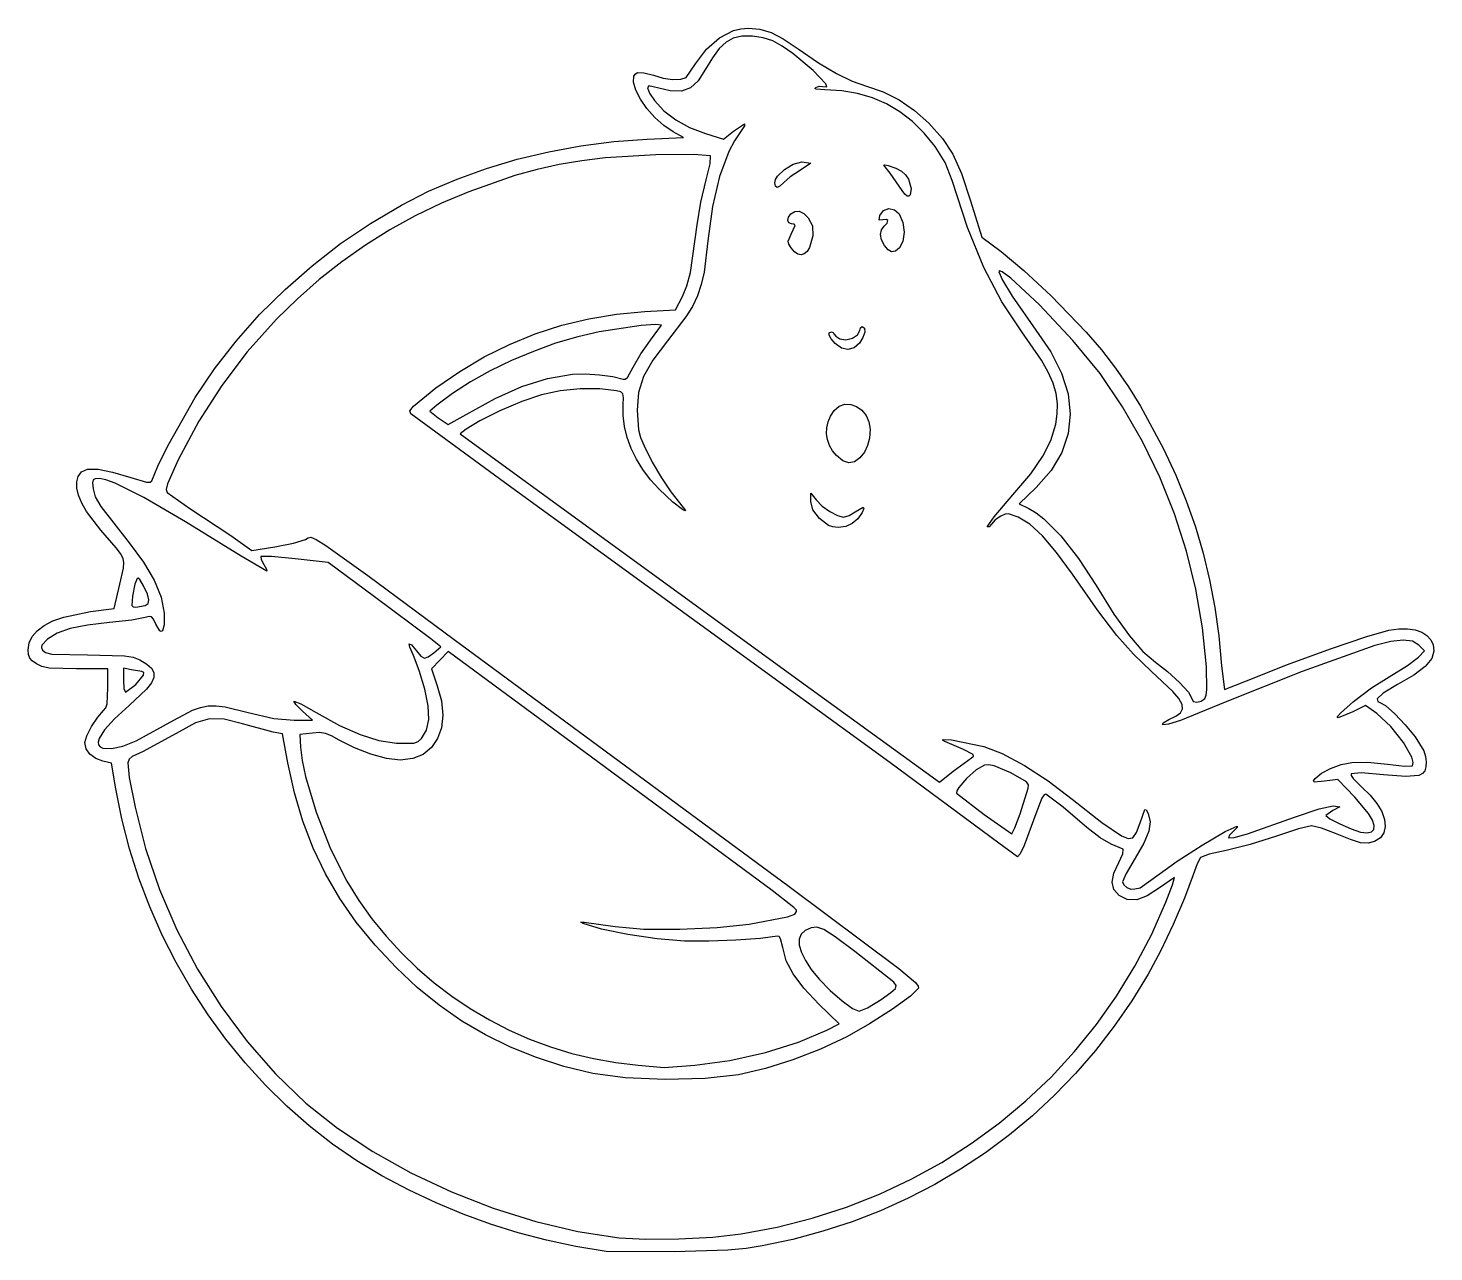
# Model space of a CAD drawing. Extents: x 3 to 196, y 25 to 193.
import ezdxf

# ---------------------------------------------------------------- set-up
doc = ezdxf.new("R2010")
doc.units = 0

msp = doc.modelspace()

# ---------------------------------------------------------------- linework, layer by layer
at = {"layer": 'Image'}
for p, q in [((99.674917, 192.524408), (100.67978, 192.782527)), ((100.67978, 192.782527), (101.682787, 192.8699)), ((101.682787, 192.8699), (103.276307, 192.73561)), ((103.276307, 192.73561), (104.800932, 192.276697)), ((95.943644, 189.992601), (97.72097, 191.537558)), ((98.658091, 190.962916), (97.7072, 190.064312)), ((97.72097, 191.537558), (99.674917, 192.524408)), ((99.600418, 191.502224), (98.658091, 190.962916)), ((100.815435, 191.767283), (99.600418, 191.502224)), ((102.257303, 191.780103), (100.815435, 191.767283)), ((103.736298, 191.554504), (102.257303, 191.780103)), ((105.062695, 191.104306), (103.736298, 191.554504)), ((104.800932, 192.276697), (106.476375, 191.401565)), ((106.341967, 190.381768), (105.062695, 191.104306)), ((106.476375, 191.401565), (108.522345, 190.018623)), ((94.465635, 187.972794), (95.943644, 189.992601)), ((96.756201, 188.815959), (95.813548, 187.2274)), ((97.7072, 190.064312), (96.756201, 188.815959)), ((107.781878, 189.383484), (106.341967, 190.381768)), ((110.57663, 187.079292), (107.781878, 189.383484)), ((108.522345, 190.018623), (111.313957, 188.096657)), ((93.156206, 186.086305), (94.465635, 187.972794)), ((95.813548, 187.2274), (94.805706, 185.625945)), ((112.312988, 185.230951), (110.57663, 187.079292)), ((111.313957, 188.096657), (113.761233, 186.626454)), ((85.950229, 185.44977), (85.999315, 186.281388)), ((86.272701, 184.367382), (85.950229, 185.44977)), ((85.999315, 186.281388), (86.181791, 186.572325)), ((86.181791, 186.572325), (86.479475, 186.76357)), ((86.479475, 186.76357), (87.363161, 186.746742)), ((87.363161, 186.746742), (88.684332, 186.397976)), ((88.061406, 184.969937), (87.893101, 184.664698)), ((88.662766, 184.807817), (88.061406, 184.969937)), ((88.684332, 186.397976), (90.010719, 186.029464)), ((90.010719, 186.029464), (91.318988, 185.84626)), ((91.318988, 185.84626), (92.427898, 185.860997)), ((92.427898, 185.860997), (93.156206, 186.086305)), ((94.805706, 185.625945), (93.761134, 184.662095)), ((112.429904, 184.802481), (112.312988, 185.230951)), ((113.761233, 186.626454), (115.922512, 185.576106)), ((115.922512, 185.576106), (117.856132, 184.913707)), ((117.856132, 184.913707), (120.151233, 184.133786)), ((86.907216, 183.13289), (86.272701, 184.367382)), ((87.794257, 181.844957), (86.907216, 183.13289)), ((87.893101, 184.664698), (88.151498, 183.963098)), ((88.151498, 183.963098), (88.830244, 182.936129)), ((90.958574, 184.281133), (88.662766, 184.807817)), ((92.529026, 184.24433), (90.958574, 184.281133)), ((93.761134, 184.662095), (92.529026, 184.24433)), ((110.816169, 184.592845), (110.922531, 184.730746)), ((110.992306, 184.493061), (110.816169, 184.592845)), ((110.922531, 184.730746), (111.402112, 184.903737)), ((112.189243, 184.408564), (110.992306, 184.493061)), ((111.402112, 184.903737), (111.856985, 184.877683)), ((111.856985, 184.877683), (112.429904, 184.802481)), ((114.485009, 184.281682), (112.189243, 184.408564)), ((116.654109, 183.919176), (114.485009, 184.281682)), ((118.701766, 183.318365), (116.654109, 183.919176)), ((120.633203, 182.476563), (118.701766, 183.318365)), ((120.151233, 184.133786), (122.353879, 183.018205)), ((122.353879, 183.018205), (124.443888, 181.578974)), ((88.874309, 180.60225), (87.794257, 181.844957)), ((88.830244, 182.936129), (90.128997, 181.527648)), ((90.128997, 181.527648), (91.740145, 180.296409)), ((122.453643, 181.39109), (120.633203, 182.476563)), ((124.168309, 180.059261), (122.453643, 181.39109)), ((124.443888, 181.578974), (126.401078, 179.828104)), ((90.087855, 179.503434), (88.874309, 180.60225)), ((91.375379, 178.647173), (90.087855, 179.503434)), ((91.740145, 180.296409), (93.640564, 179.257365)), ((93.640564, 179.257365), (95.807126, 178.425465)), ((99.632689, 178.734665), (101.181929, 179.763919)), ((101.154975, 179.483613), (100.605839, 178.672573)), ((101.181929, 179.763919), (101.154975, 179.483613)), ((125.782425, 178.478393), (124.168309, 180.059261)), ((126.401078, 179.828104), (128.305455, 177.722418)), ((78.758609, 176.73593), (83.267966, 177.31099)), ((83.267966, 177.31099), (87.847607, 177.651026)), ((87.847607, 177.651026), (92.786491, 177.887801)), ((92.786491, 177.887801), (91.375379, 178.647173)), ((95.807126, 178.425465), (98.263478, 177.650229)), ((98.263478, 177.650229), (99.632689, 178.734665)), ((99.773589, 177.415497), (99.015607, 175.96666)), ((100.605839, 178.672573), (99.773589, 177.415497)), ((127.301213, 176.645803), (125.782425, 178.478393)), ((128.305455, 177.722418), (129.708367, 175.598287)), ((70.020669, 174.899495), (74.337016, 175.930535)), ((74.337016, 175.930535), (78.758609, 176.73593)), ((89.019726, 175.492507), (82.065948, 175.078953)), ((94.172138, 175.530957), (89.019726, 175.492507)), ((96.49228, 175.366153), (94.172138, 175.530957)), ((96.451689, 174.276894), (96.49228, 175.366153)), ((99.015607, 175.96666), (97.732012, 172.525921)), ((128.676158, 174.426068), (127.301213, 176.645803)), ((129.708367, 175.598287), (130.894803, 172.928031)), ((61.77364, 172.17924), (65.82705, 173.6475)), ((65.82705, 173.6475), (70.020669, 174.899495)), ((72.73775, 173.482352), (69.698171, 172.645709)), ((75.774877, 174.159423), (72.73775, 173.482352)), ((78.865595, 174.687948), (75.774877, 174.159423)), ((82.065948, 175.078953), (78.865595, 174.687948)), ((95.912986, 172.057998), (96.451689, 174.276894)), ((105.691383, 172.575496), (106.636583, 173.50707)), ((106.636583, 173.50707), (107.847643, 174.234138)), ((107.847643, 174.234138), (109.026521, 174.527441)), ((110.248969, 174.365923), (108.713294, 173.30444)), ((109.026521, 174.527441), (110.248969, 174.365923)), ((120.23924, 174.064537), (120.368476, 174.140121)), ((121.098869, 172.984218), (120.23924, 174.064537)), ((120.368476, 174.140121), (120.840882, 174.025138)), ((120.840882, 174.025138), (121.888697, 173.669109)), ((121.888697, 173.669109), (122.675101, 173.259589)), ((129.639201, 171.976787), (128.676158, 174.426068)), ((57.87792, 170.499405), (61.77364, 172.17924)), ((69.698171, 172.645709), (63.387491, 170.449605)), ((95.183591, 169.007577), (95.912986, 172.057998)), ((97.732012, 172.525921), (96.774176, 168.414786)), ((105.310085, 171.668677), (105.411619, 172.104663)), ((105.390186, 171.186327), (105.310085, 171.668677)), ((105.310085, 171.668677), (105.310085, 171.668677)), ((105.411619, 172.104663), (105.691383, 172.575496)), ((106.541954, 171.702073), (106.01234, 171.203194)), ((107.441999, 172.46251), (106.541954, 171.702073)), ((108.713294, 173.30444), (107.441999, 172.46251)), ((122.78099, 170.630593), (121.098869, 172.984218)), ((122.675101, 173.259589), (123.23806, 172.771316)), ((123.23806, 172.771316), (123.61554, 172.179031)), ((123.61554, 172.179031), (123.987674, 170.868601)), ((131.732519, 165.5537), (129.639201, 171.976787)), ((130.894803, 172.928031), (132.149752, 169.183967)), ((54.157373, 168.612685), (57.87792, 170.499405)), ((63.387491, 170.449605), (59.644908, 168.877408)), ((105.626345, 171.031222), (105.390186, 171.186327)), ((106.01234, 171.203194), (105.626345, 171.031222)), ((123.122398, 170.096861), (122.78099, 170.630593)), ((122.78099, 170.630593), (122.78099, 170.630593)), ((123.430933, 169.835616), (123.122398, 170.096861)), ((123.689161, 169.814513), (123.430933, 169.835616)), ((123.879649, 170.001207), (123.689161, 169.814513)), ((123.987674, 170.868601), (123.879649, 170.001207)), ((49.911792, 166.104508), (54.157373, 168.612685)), ((59.644908, 168.877408), (56.037202, 167.133935)), ((94.669213, 165.884395), (95.183591, 169.007577)), ((96.774176, 168.414786), (96.161223, 163.697691)), ((107.497316, 167.401337), (108.050457, 167.752857)), ((108.050457, 167.752857), (108.654554, 167.774709)), ((108.654554, 167.774709), (109.281953, 167.473174)), ((119.726734, 167.184463), (120.222841, 167.857375)), ((120.222841, 167.857375), (120.951064, 168.128657)), ((120.951064, 168.128657), (121.727698, 167.982976)), ((121.727698, 167.982976), (122.369037, 167.404999)), ((132.149752, 169.183967), (133.692792, 164.215675)), ((45.821882, 163.326782), (49.911792, 166.104508)), ((56.037202, 167.133935), (52.561206, 165.217086)), ((93.755788, 159.384678), (94.669213, 165.884395)), ((107.091338, 166.510327), (107.176217, 166.94355)), ((107.235907, 166.187471), (107.091338, 166.510327)), ((107.176217, 166.94355), (107.497316, 167.401337)), ((107.603149, 166.060785), (107.235907, 166.187471)), ((107.543912, 164.644395), (108.096961, 165.811899)), ((107.979263, 166.011715), (107.603149, 166.060785)), ((108.096961, 165.811899), (107.979263, 166.011715)), ((109.281953, 167.473174), (109.905, 166.854534)), ((109.905, 166.854534), (110.477907, 165.775167)), ((110.477907, 165.775167), (110.503127, 164.385284)), ((119.600789, 166.548101), (119.726734, 167.184463)), ((120.129649, 166.590874), (119.600789, 166.548101)), ((119.919308, 165.204958), (120.303123, 165.708006)), ((120.611996, 166.651876), (120.129649, 166.590874)), ((120.303123, 165.708006), (120.711114, 166.14743)), ((120.809945, 166.483058), (120.611996, 166.651876)), ((120.711114, 166.14743), (120.809945, 166.483058)), ((122.369037, 167.404999), (122.858078, 166.22589)), ((122.858078, 166.22589), (123.026285, 164.883686)), ((52.561206, 165.217086), (49.213759, 163.124761)), ((107.132587, 163.661111), (107.543912, 164.644395)), ((110.503127, 164.385284), (110.08359, 162.792533)), ((119.798458, 164.572818), (119.919308, 165.204958)), ((119.940084, 163.843711), (119.798458, 164.572818)), ((120.343694, 163.049764), (119.940084, 163.843711)), ((123.026285, 164.883686), (122.872258, 163.634538)), ((133.966668, 160.071941), (131.732519, 165.5537)), ((133.692792, 164.215675), (136.345798, 162.227818)), ((41.911546, 160.301801), (45.821882, 163.326782)), ((49.213759, 163.124761), (45.991695, 160.854857)), ((96.161223, 163.697691), (95.628048, 159.431168)), ((107.238158, 163.263878), (107.132587, 163.661111)), ((107.552034, 162.737882), (107.238158, 163.263878)), ((107.552045, 162.737882), (107.552034, 162.737882)), ((107.999719, 162.195303), (107.552045, 162.737882)), ((108.461515, 161.887032), (107.999719, 162.195303)), ((108.919117, 161.802845), (108.461515, 161.887032)), ((109.354208, 161.932516), (108.919117, 161.802845)), ((109.748471, 162.265821), (109.354208, 161.932516)), ((110.08359, 162.792533), (109.748471, 162.265821)), ((120.343702, 163.049764), (120.343694, 163.049764)), ((120.831786, 162.466388), (120.343702, 163.049764)), ((121.322309, 162.22155), (120.831786, 162.466388)), ((121.836251, 162.312028), (121.322309, 162.22155)), ((122.394596, 162.734598), (121.836251, 162.312028)), ((122.872258, 163.634538), (122.394596, 162.734598)), ((136.345798, 162.227818), (139.450114, 159.63217)), ((38.204684, 157.051858), (41.911546, 160.301801)), ((45.991695, 160.854857), (42.89185, 158.405275)), ((136.420783, 155.359442), (133.966668, 160.071941)), ((42.89185, 158.405275), (39.911062, 155.773914)), ((93.273858, 157.537634), (93.755788, 159.384678)), ((95.628048, 159.431168), (95.235525, 157.723883)), ((136.117339, 159.581454), (136.001713, 159.451245)), ((136.001713, 159.451245), (136.533559, 158.30332)), ((136.447841, 159.46354), (136.117339, 159.581454)), ((137.655211, 158.581803), (136.447841, 159.46354)), ((136.533559, 158.30332), (137.845036, 156.141149)), ((141.567596, 154.923913), (137.655211, 158.581803)), ((139.450114, 159.63217), (143.188189, 156.183023)), ((34.725199, 153.599245), (38.204684, 157.051858)), ((91.728159, 154.242743), (92.666105, 156.092951)), ((92.666105, 156.092951), (93.273858, 157.537634)), ((94.712675, 156.185989), (94.024723, 154.73154)), ((95.235525, 157.723883), (94.712675, 156.185989)), ((137.845036, 156.141149), (141.102521, 151.448175)), ((143.188189, 156.183023), (147.977291, 151.213179)), ((39.911062, 155.773914), (37.046166, 152.958672)), ((87.494831, 154.012532), (91.728159, 154.242743)), ((94.024723, 154.73154), (93.136893, 153.274592)), ((139.173994, 151.244137), (136.420783, 155.359442)), ((146.166711, 150.052942), (141.567596, 154.923913)), ((31.496993, 149.966256), (34.725199, 153.599245)), ((37.046166, 152.958672), (33.038052, 148.496426)), ((76.117012, 152.139089), (79.82612, 153.037581)), ((79.82612, 153.037581), (83.619165, 153.662223)), ((83.619165, 153.662223), (87.494831, 154.012532)), ((89.004323, 152.252854), (86.987365, 152.095238)), ((89.787881, 152.156898), (89.004323, 152.252854)), ((93.136893, 153.274592), (90.622493, 150.009415)), ((68.955886, 149.52248), (72.493161, 150.967228)), ((72.493161, 150.967228), (76.117012, 152.139089)), ((78.315533, 150.564357), (75.284132, 149.663419)), ((81.255545, 151.235511), (78.315533, 150.564357)), ((86.987365, 152.095238), (81.255545, 151.235511)), ((88.28858, 150.088102), (89.787881, 152.156898)), ((112.76182, 150.779234), (112.767338, 151.119908)), ((113.039269, 150.270127), (112.76182, 150.779234)), ((112.767338, 151.119908), (113.071185, 151.244137)), ((113.584318, 149.640602), (113.039269, 150.270127)), ((113.071185, 151.244137), (113.320336, 151.157142)), ((113.320336, 151.157142), (113.423965, 150.947984)), ((113.423965, 150.947984), (113.661812, 150.630457)), ((113.661812, 150.630457), (114.23366, 150.282912)), ((114.23366, 150.282912), (115.062393, 150.160044)), ((115.062393, 150.160044), (115.951839, 150.378278)), ((115.951839, 150.378278), (116.661715, 150.836048)), ((116.661715, 150.836048), (116.951737, 151.431792)), ((117.393401, 150.466245), (116.926133, 149.704213)), ((116.951737, 151.431792), (117.055365, 151.797558)), ((117.055365, 151.797558), (117.304513, 151.94969)), ((117.304513, 151.94969), (117.607347, 151.735893)), ((117.628724, 151.192441), (117.393401, 150.466245)), ((117.607347, 151.735893), (117.628724, 151.192441)), ((141.859385, 147.373147), (139.173994, 151.244137)), ((141.102521, 151.448175), (143.153778, 148.486005)), ((147.977291, 151.213179), (150.060503, 148.762593)), ((28.543968, 146.175183), (31.496993, 149.966256)), ((33.038052, 148.496426), (29.530917, 143.900768)), ((65.506506, 147.805329), (68.955886, 149.52248)), ((72.229793, 148.563677), (69.220966, 147.296111)), ((75.284132, 149.663419), (72.229793, 148.563677)), ((86.977115, 148.234038), (88.28858, 150.088102)), ((90.622493, 150.009415), (88.587427, 147.373675)), ((114.456046, 149.005439), (113.584318, 149.640602)), ((113.584318, 149.640602), (113.584318, 149.640602)), ((115.334636, 148.804912), (114.456046, 149.005439)), ((116.173521, 149.038132), (115.334636, 148.804912)), ((116.926133, 149.704213), (116.173521, 149.038132)), ((143.153778, 148.486005), (144.619284, 145.577237)), ((149.880393, 145.544257), (146.166711, 150.052942)), ((150.060503, 148.762593), (151.976739, 146.279555)), ((62.14634, 145.816254), (65.506506, 147.805329)), ((69.220966, 147.296111), (66.326102, 145.891702)), ((85.929425, 146.376545), (86.977115, 148.234038)), ((88.587427, 147.373675), (87.309113, 145.12341)), ((142.78041, 145.722257), (141.859385, 147.373147)), ((25.890027, 142.24832), (28.543968, 146.175183)), ((58.876705, 143.555738), (62.14634, 145.816254)), ((66.326102, 145.891702), (63.613649, 144.381428)), ((70.667018, 143.743042), (74.176955, 144.837567)), ((74.176955, 144.837567), (77.617063, 145.434862)), ((77.617063, 145.434862), (79.318438, 145.486554)), ((79.318438, 145.486554), (81.280705, 145.362094)), ((81.280705, 145.362094), (83.136464, 145.098797)), ((83.136464, 145.098797), (84.518317, 144.733974)), ((84.518317, 144.733974), (84.821519, 144.728908)), ((84.821519, 144.728908), (85.138136, 144.978126)), ((85.138136, 144.978126), (85.929425, 146.376545)), ((87.309113, 145.12341), (86.645958, 142.934901)), ((143.441465, 144.203255), (142.78041, 145.722257)), ((144.619284, 145.577237), (145.499035, 142.733239)), ((152.958643, 140.95988), (149.880393, 145.544257)), ((151.976739, 146.279555), (153.756435, 143.722561)), ((29.530917, 143.900768), (26.414646, 139.014053)), ((55.796335, 141.054929), (58.876705, 143.555738)), ((61.152058, 142.796271), (59.00978, 141.16721)), ((63.613649, 144.381428), (61.152058, 142.796271)), ((66.987138, 142.113354), (70.667018, 143.743042)), ((73.335007, 142.596194), (70.642371, 141.669396)), ((75.895238, 143.14154), (73.335007, 142.596194)), ((78.664621, 143.430535), (75.895238, 143.14154)), ((81.339015, 143.446161), (78.664621, 143.430535)), ((83.614279, 143.1714), (81.339015, 143.446161)), ((84.206975, 143.008012), (83.614279, 143.1714)), ((84.508742, 142.741357), (84.206975, 143.008012)), ((84.597645, 142.21246), (84.508742, 142.741357)), ((86.645958, 142.934901), (86.456371, 140.484427)), ((143.858405, 142.772753), (143.441465, 144.203255)), ((144.047088, 141.387365), (143.858405, 142.772753)), ((145.499035, 142.733239), (145.793026, 139.965378)), ((153.756435, 143.722561), (155.430028, 141.050103)), ((22.331995, 135.943108), (25.890027, 142.24832)), ((55.324648, 140.393779), (55.796335, 141.054929)), ((59.00978, 141.16721), (58.041361, 140.356483)), ((63.037201, 139.91057), (66.987138, 142.113354)), ((70.642371, 141.669396), (67.619624, 140.392854)), ((84.543599, 139.775422), (84.551752, 141.262346)), ((84.551752, 141.262346), (84.597645, 142.21246)), ((113.458839, 140.44864), (114.131585, 141.044379)), ((114.131585, 141.044379), (114.903987, 141.317548)), ((114.903987, 141.317548), (115.717681, 141.298614)), ((115.717681, 141.298614), (116.514306, 141.018042)), ((116.514306, 141.018042), (117.235498, 140.506298)), ((144.023371, 140.003706), (144.047088, 141.387365)), ((155.689863, 136.21483), (152.958643, 140.95988)), ((155.430028, 141.050103), (158.580655, 135.192772)), ((26.414646, 139.014053), (23.579124, 133.678635)), ((55.424683, 139.979807), (55.324648, 140.393779)), ((68.268465, 130.584472), (55.424683, 139.979807)), ((58.041361, 140.356483), (59.186169, 139.454231)), ((59.186169, 139.454231), (60.559503, 138.548063)), ((60.559503, 138.548063), (63.037201, 139.91057)), ((64.877065, 139.044438), (63.024996, 137.90202)), ((63.037201, 139.91057), (63.037201, 139.91057)), ((67.619624, 140.392854), (64.877065, 139.044438)), ((84.726593, 138.269144), (84.543599, 139.775422)), ((86.456371, 140.484427), (86.639186, 137.805829)), ((112.445314, 138.093674), (112.630802, 138.909368)), ((112.630802, 138.909368), (112.968347, 139.700282)), ((112.968347, 139.700282), (113.458839, 140.44864)), ((117.235498, 140.506298), (117.822893, 139.793849)), ((117.822893, 139.793849), (118.21813, 138.911161)), ((118.21813, 138.911161), (118.362845, 137.888699)), ((143.803112, 138.578387), (144.023371, 140.003706)), ((145.793026, 139.965378), (145.501253, 137.285021)), ((63.024996, 137.90202), (62.191242, 137.246045)), ((62.191242, 137.246045), (74.313869, 128.430407)), ((85.094347, 136.75854), (84.726593, 138.269144)), ((85.640474, 135.258634), (85.094347, 136.75854)), ((86.639186, 137.805829), (86.93179, 136.750304)), ((112.410996, 137.270974), (112.445314, 138.093674)), ((112.526961, 136.459043), (112.410996, 137.270974)), ((118.362845, 137.888699), (118.278878, 136.684328)), ((143.142853, 136.342001), (143.803112, 138.578387)), ((145.501253, 137.285021), (144.623712, 134.703537)), ((20.881288, 133.066699), (22.331995, 135.943108)), ((86.358586, 133.784452), (85.640474, 135.258634)), ((86.93179, 136.750304), (87.415487, 135.593475)), ((87.415487, 135.593475), (88.528613, 133.389261)), ((112.79232, 135.675657), (112.526961, 136.459043)), ((113.206186, 134.938592), (112.79232, 135.675657)), ((113.767671, 134.265621), (113.206186, 134.938592)), ((118.022513, 135.642617), (117.587059, 134.744806)), ((118.278878, 136.684328), (118.022513, 135.642617)), ((142.060453, 134.176782), (143.142853, 136.342001)), ((158.068003, 131.325814), (155.689863, 136.21483)), ((158.580655, 135.192772), (160.243169, 131.609266)), ((20.285347, 131.584331), (20.881288, 133.066699)), ((23.579124, 133.678635), (22.119972, 130.407747)), ((87.242297, 132.35102), (86.358586, 133.784452)), ((88.528613, 133.389261), (89.781105, 131.235958)), ((114.631455, 133.576304), (113.767671, 134.265621)), ((113.767671, 134.265621), (113.767671, 134.265621)), ((115.442024, 133.298571), (114.631455, 133.576304)), ((116.214955, 133.430991), (115.442024, 133.298571)), ((116.965823, 133.972135), (116.214955, 133.430991)), ((117.587059, 134.744806), (116.965823, 133.972135)), ((140.379411, 131.792127), (142.060453, 134.176782)), ((144.623712, 134.703537), (143.160397, 132.232291)), ((9.661471, 130.67442), (9.86762, 131.416794)), ((9.86762, 131.416794), (10.298968, 132.029751)), ((10.298968, 132.029751), (11.160288, 132.405851)), ((11.160288, 132.405851), (12.592257, 132.399974)), ((12.197595, 131.109152), (11.899904, 130.947176)), ((12.803159, 131.135829), (12.197595, 131.109152)), ((12.592257, 132.399974), (14.570901, 132.014867)), ((13.64814, 130.973657), (12.803159, 131.135829)), ((14.570901, 132.014867), (17.072245, 131.25328)), ((17.072245, 131.25328), (19.229442, 130.622834)), ((19.977256, 130.83454), (20.285347, 131.584331)), ((88.285219, 130.973363), (87.242297, 132.35102)), ((89.781105, 131.235958), (91.058219, 129.318231)), ((137.923226, 128.897435), (140.379411, 131.792127)), ((143.160397, 132.232291), (141.111306, 129.882652)), ((160.087013, 126.309537), (158.068003, 131.325814)), ((160.243169, 131.609266), (161.697013, 128.05488)), ((9.677284, 129.812301), (9.661471, 130.67442)), ((9.911822, 128.840106), (9.677284, 129.812301)), ((11.899904, 130.947176), (11.833135, 130.526984)), ((11.833135, 130.526984), (11.920335, 129.72566)), ((11.920335, 129.72566), (12.209523, 128.623854)), ((14.932428, 130.484831), (13.64814, 130.973657)), ((18.844218, 128.51336), (14.932428, 130.484831)), ((19.229442, 130.622834), (19.71804, 130.63228)), ((19.71804, 130.63228), (19.977256, 130.83454)), ((22.119972, 130.407747), (21.937728, 129.623013)), ((21.937728, 129.623013), (22.050451, 129.200595)), ((22.050451, 129.200595), (25.168141, 127.038004)), ((121.064061, 92.187069), (68.268465, 130.584472)), ((89.480965, 129.666507), (88.285219, 130.973363)), ((91.358106, 127.904375), (89.480965, 129.666507)), ((91.058219, 129.318231), (92.245212, 127.820744)), ((110.248969, 127.973128), (110.248969, 129.114314)), ((110.248969, 129.114314), (110.960308, 128.209993)), ((141.111306, 129.882652), (138.817225, 127.644344)), ((10.361846, 127.767506), (9.911822, 128.840106)), ((11.024119, 126.604171), (10.361846, 127.767506)), ((12.209523, 128.623854), (12.952805, 127.28297)), ((12.952805, 127.28297), (16.848255, 122.308755)), ((24.589117, 125.193697), (18.844218, 128.51336)), ((74.313869, 128.430407), (107.160311, 104.555863)), ((92.658191, 126.866702), (91.358106, 127.904375)), ((92.245212, 127.820744), (93.060724, 126.76749)), ((110.522556, 126.818656), (110.248969, 127.973128)), ((110.960308, 128.209993), (111.798943, 127.360002)), ((111.798943, 127.360002), (112.840028, 126.60012)), ((116.342445, 126.549722), (117.434636, 127.217227)), ((117.434636, 127.217227), (117.505599, 127.017839)), ((135.351738, 125.879243), (137.923226, 128.897435)), ((138.817225, 127.644344), (140.143498, 127.020907)), ((161.697013, 128.05488), (162.95112, 124.496244)), ((12.972463, 124.043978), (11.024119, 126.604171)), ((25.168141, 127.038004), (30.760364, 123.308355)), ((92.991682, 126.686413), (92.658191, 126.866702)), ((93.060724, 126.76749), (92.991682, 126.686413)), ((111.448411, 125.632502), (110.522556, 126.818656)), ((112.679891, 124.676698), (111.448411, 125.632502)), ((111.448411, 125.632502), (111.448411, 125.632502)), ((112.840028, 126.60012), (113.886411, 126.053719)), ((113.886411, 126.053719), (114.740942, 125.844169)), ((114.740942, 125.844169), (115.502005, 126.051425)), ((115.502005, 126.051425), (116.342445, 126.549722)), ((116.688231, 125.600132), (115.934606, 124.968262)), ((117.275637, 126.461528), (116.688231, 125.600132)), ((117.505599, 127.017839), (117.275637, 126.461528)), ((134.415414, 124.490657), (135.351738, 125.879243)), ((135.515983, 125.458692), (134.987373, 124.876978)), ((136.304039, 125.994468), (135.515983, 125.458692)), ((136.864317, 126.241654), (136.304039, 125.994468)), ((137.346531, 126.306647), (136.864317, 126.241654)), ((138.667752, 125.855242), (137.346531, 126.306647)), ((140.256864, 124.862685), (138.667752, 125.855242)), ((140.143498, 127.020907), (141.11747, 126.451639)), ((141.11747, 126.451639), (142.177441, 125.62716)), ((142.177441, 125.62716), (144.483738, 123.294741)), ((161.740845, 121.182705), (160.087013, 126.309537)), ((15.082802, 121.624007), (12.972463, 124.043978)), ((32.217714, 120.498124), (24.589117, 125.193697)), ((30.760364, 123.308355), (33.645269, 121.24683)), ((113.284914, 124.490332), (112.679891, 124.676698)), ((114.006047, 124.440902), (113.284914, 124.490332)), ((115.034098, 124.577868), (114.006047, 124.440902)), ((115.934606, 124.968262), (115.034098, 124.577868)), ((134.677521, 124.510044), (134.415414, 124.490657)), ((134.987373, 124.876978), (134.677521, 124.510044)), ((141.98516, 123.265915), (140.256864, 124.862685)), ((144.483738, 123.294741), (146.919114, 120.188003)), ((162.95112, 124.496244), (164.014427, 120.899984)), ((15.673482, 120.839515), (15.082802, 121.624007)), ((16.848255, 122.308755), (18.8124, 119.688653)), ((33.645269, 121.24683), (36.82304, 121.760796)), ((36.82304, 121.760796), (39.361144, 122.275718)), ((39.361144, 122.275718), (41.000996, 122.791979)), ((41.000996, 122.791979), (41.359101, 123.010535)), ((41.359101, 123.010535), (41.748901, 123.076611)), ((41.748901, 123.076611), (42.467643, 122.790498)), ((42.467643, 122.790498), (43.812577, 121.952484)), ((43.812577, 121.952484), (49.570019, 117.821921)), ((143.909346, 121.005038), (141.98516, 123.265915)), ((16.007253, 120.188618), (15.673482, 120.839515)), ((16.123676, 119.558766), (16.007253, 120.188618)), ((16.062314, 118.83741), (16.123676, 119.558766)), ((18.8124, 119.688653), (20.271026, 117.198162)), ((35.697866, 118.435845), (32.217714, 120.498124)), ((36.342417, 120.428529), (34.884308, 120.447014)), ((34.884308, 120.447014), (34.928541, 120.047542)), ((34.928541, 120.047542), (35.296169, 119.348397)), ((39.586797, 120.122802), (36.342417, 120.428529)), ((44.103219, 119.612527), (39.586797, 120.122802)), ((50.453211, 114.925537), (44.103219, 119.612527)), ((146.086127, 118.020164), (143.909346, 121.005038)), ((146.919114, 120.188003), (149.340292, 116.471297)), ((163.023449, 115.962024), (161.740845, 121.182705)), ((164.014427, 120.899984), (164.895868, 117.23273)), ((15.564482, 116.669986), (16.062314, 118.83741)), ((35.296169, 119.348397), (35.660813, 118.703906)), ((35.660813, 118.703906), (35.697866, 118.435845)), ((49.570019, 117.821921), (61.399218, 109.087244)), ((149.569397, 113.060028), (146.086127, 118.020164)), ((14.785526, 113.320577), (15.564482, 116.669986)), ((17.631265, 116.673928), (17.306131, 114.996266)), ((17.934181, 117.414448), (17.631265, 116.673928)), ((18.105171, 117.459247), (17.934181, 117.414448)), ((18.304043, 117.300923), (18.105171, 117.459247)), ((18.830016, 116.416449), (18.304043, 117.300923)), ((19.346009, 115.290031), (18.830016, 116.416449)), ((20.271026, 117.198162), (21.215315, 114.855019)), ((149.340292, 116.471297), (151.786623, 112.548541)), ((163.928775, 110.664199), (163.023449, 115.962024)), ((164.895868, 117.23273), (165.604378, 113.461109)), ((17.306131, 114.996266), (17.209718, 113.740544)), ((17.209718, 113.740544), (17.389618, 113.541451)), ((17.761444, 113.496961), (19.027175, 113.711093)), ((19.027175, 113.711093), (19.439497, 114.007219)), ((19.027175, 113.711093), (19.027175, 113.711093)), ((19.547473, 114.510243), (19.346009, 115.290031)), ((19.439497, 114.007219), (19.547473, 114.510243)), ((21.215315, 114.855019), (21.63645, 112.676958)), ((58.172578, 109.155485), (50.453211, 114.925537)), ((6.413891, 111.608607), (7.878134, 112.134418)), ((7.878134, 112.134418), (11.541259, 112.889558)), ((11.541259, 112.889558), (14.785526, 113.320577)), ((17.236363, 111.733278), (14.176191, 111.385472)), ((19.04977, 112.083474), (17.236363, 111.733278)), ((17.389618, 113.541451), (17.761444, 113.496961)), ((19.569299, 112.242012), (19.04977, 112.083474)), ((19.915345, 112.185038), (19.569299, 112.242012)), ((20.193649, 111.845377), (19.915345, 112.185038)), ((20.509951, 111.155857), (20.193649, 111.845377)), ((21.63645, 112.676958), (21.648871, 111.094476)), ((152.177554, 109.63025), (149.569397, 113.060028)), ((151.786623, 112.548541), (153.897703, 109.566886)), ((165.604378, 113.461109), (166.148892, 109.551751)), ((3.562075, 109.482235), (4.249891, 110.278847)), ((4.249891, 110.278847), (5.202486, 110.988861)), ((5.202486, 110.988861), (6.413891, 111.608607)), ((6.965294, 109.926306), (5.650488, 109.116647)), ((8.752848, 110.555259), (6.965294, 109.926306)), ((11.120648, 111.032113), (8.752848, 110.555259)), ((14.176191, 111.385472), (11.120648, 111.032113)), ((21.033574, 110.263646), (20.509951, 111.155857)), ((21.251151, 110.157624), (21.033574, 110.263646)), ((21.430563, 110.266612), (21.251151, 110.157624)), ((21.648871, 111.094476), (21.430563, 110.266612)), ((164.450775, 105.305937), (163.928775, 110.664199)), ((186.44493, 109.50216), (189.456438, 110.349418)), ((189.456438, 110.349418), (190.81247, 110.51554)), ((190.81247, 110.51554), (192.022979, 110.520933)), ((192.022979, 110.520933), (193.07709, 110.370689)), ((193.07709, 110.370689), (193.963929, 110.069901)), ((193.963929, 110.069901), (194.672622, 109.623658)), ((3.004658, 107.643888), (3.145007, 108.602692)), ((3.145007, 108.602692), (3.562075, 109.482235)), ((4.865071, 108.294654), (4.827327, 107.97074)), ((4.827327, 107.97074), (4.985006, 107.611667)), ((5.650488, 109.116647), (4.865071, 108.294654)), ((55.303984, 108.00159), (55.220603, 108.49295)), ((55.220603, 108.49295), (55.530619, 108.333368)), ((55.796541, 106.882386), (55.303984, 108.00159)), ((55.530619, 108.333368), (56.218255, 107.499746)), ((59.541954, 108.072417), (58.172578, 109.155485)), ((58.593876, 107.256917), (59.541954, 108.072417)), ((61.399218, 109.087244), (107.267698, 75.22062)), ((154.452592, 107.065485), (152.177554, 109.63025)), ((153.897703, 109.566886), (155.761448, 107.412736)), ((166.148892, 109.551751), (166.538346, 105.471283)), ((187.507205, 108.229259), (177.594018, 104.692249)), ((181.443424, 107.798237), (186.44493, 109.50216)), ((189.715081, 108.795267), (187.507205, 108.229259)), ((191.421983, 108.993784), (189.715081, 108.795267)), ((192.688619, 108.825426), (191.421983, 108.993784)), ((193.575701, 108.290809), (192.688619, 108.825426)), ((194.349334, 107.517176), (193.575701, 108.290809)), ((194.672622, 109.623658), (195.192294, 109.037052)), ((195.192294, 109.037052), (195.512072, 108.315174)), ((195.512072, 108.315174), (195.621081, 107.463117)), ((3.052229, 107.007826), (3.004658, 107.643888)), ((3.227058, 106.530712), (3.052229, 107.007826)), ((3.57732, 106.132214), (3.227058, 106.530712)), ((4.151186, 105.731998), (3.57732, 106.132214)), ((4.985006, 107.611667), (5.366661, 107.267851)), ((5.366661, 107.267851), (6.251817, 107.074442)), ((6.251817, 107.074442), (11.158609, 106.969791)), ((11.158609, 106.969791), (16.19028, 106.84895)), ((16.19028, 106.84895), (17.40646, 106.63563)), ((17.40646, 106.63563), (18.326162, 106.264236)), ((18.326162, 106.264236), (19.279386, 105.707812)), ((56.597766, 104.833096), (55.796541, 106.882386)), ((56.218255, 107.499746), (56.814439, 106.777171)), ((56.814439, 106.777171), (57.300506, 106.506942)), ((57.300506, 106.506942), (57.839352, 106.672407)), ((57.839352, 106.672407), (58.593876, 107.256917)), ((59.411261, 106.226056), (58.258105, 105.036301)), ((60.564417, 107.415812), (59.411261, 106.226056)), ((80.203227, 92.937404), (60.564417, 107.415812)), ((156.936504, 104.700391), (154.452592, 107.065485)), ((155.761448, 107.412736), (157.465773, 105.972498)), ((157.465773, 105.972498), (159.138814, 104.682511)), ((175.572415, 105.636079), (181.443424, 107.798237)), ((191.989895, 105.483034), (193.518784, 106.633096)), ((193.518784, 106.633096), (194.349334, 107.517176)), ((195.32114, 106.462406), (194.407476, 105.380955)), ((195.621081, 107.463117), (195.32114, 106.462406)), ((4.899792, 105.371191), (4.151186, 105.731998)), ((5.869756, 105.158634), (4.899792, 105.371191)), ((9.619233, 105.031628), (5.869756, 105.158634)), ((13.940757, 105.030305), (9.619233, 105.031628)), ((13.940757, 102.427671), (13.940757, 105.030305)), ((17.159849, 104.898014), (16.057421, 105.118499)), ((16.057421, 105.118499), (16.057421, 103.486905)), ((18.57096, 104.677529), (17.159849, 104.898014)), ((17.742685, 102.893755), (18.807483, 104.162753)), ((18.863872, 104.540231), (18.57096, 104.677529)), ((18.807483, 104.162753), (18.863872, 104.540231)), ((19.279386, 105.707812), (19.921407, 105.144301)), ((19.921407, 105.144301), (20.245565, 104.545233)), ((20.245565, 104.545233), (20.245198, 103.882137)), ((57.364587, 102.259179), (56.597766, 104.833096)), ((58.258105, 105.036301), (59.070689, 102.73455)), ((107.160311, 104.555863), (127.884124, 89.49696)), ((159.84717, 101.939517), (156.936504, 104.700391)), ((159.138814, 104.682511), (160.756399, 103.191823)), ((164.532052, 102.237593), (164.450775, 105.305937)), ((166.538346, 105.471283), (166.911101, 102.208091)), ((177.594018, 104.692249), (167.01872, 100.501327)), ((169.9524, 103.414116), (175.572415, 105.636079)), ((189.480359, 103.959464), (191.989895, 105.483034)), ((192.859332, 104.199687), (190.655951, 102.89952)), ((194.407476, 105.380955), (192.859332, 104.199687)), ((13.816182, 100.272778), (13.940757, 102.427671)), ((16.057421, 103.486905), (16.137954, 102.33459)), ((16.137954, 102.33459), (16.331577, 101.855309)), ((16.331577, 101.855309), (17.742685, 102.893755)), ((19.24425, 102.249979), (16.865275, 100.020064)), ((17.742685, 102.893755), (17.742685, 102.893755)), ((19.913647, 103.126542), (19.24425, 102.249979)), ((20.245198, 103.882137), (19.913647, 103.126542)), ((57.816639, 99.954098), (57.364587, 102.259179)), ((59.070689, 102.73455), (59.634265, 100.647574)), ((160.756399, 103.191823), (161.977233, 101.841982)), ((164.432545, 101.432765), (164.532052, 102.237593)), ((166.911101, 102.208091), (169.9524, 103.414116)), ((184.617146, 100.560504), (187.091435, 102.423605)), ((187.091435, 102.423605), (189.480359, 103.959464)), ((190.655951, 102.89952), (188.681298, 101.697111)), ((13.634836, 99.698688), (13.816182, 100.272778)), ((39.681112, 100.137916), (39.400465, 100.621532)), ((39.400465, 100.621532), (40.37318, 100.237404)), ((40.37318, 100.237404), (42.462846, 99.064869)), ((59.634265, 100.647574), (59.817787, 98.71693)), ((160.679207, 100.959057), (159.84717, 101.939517)), ((161.11927, 100.179742), (160.679207, 100.959057)), ((167.01872, 100.501327), (160.895659, 97.968322)), ((161.185024, 99.552447), (161.11927, 100.179742)), ((161.977233, 101.841982), (162.460021, 100.974536)), ((162.460021, 100.974536), (162.656059, 100.587028)), ((162.656059, 100.587028), (163.130544, 100.460138)), ((163.130544, 100.460138), (163.713032, 100.592913)), ((163.713032, 100.592913), (164.233079, 100.984405)), ((164.233071, 100.984416), (164.432545, 101.432765)), ((164.233079, 100.984405), (164.233071, 100.984416)), ((182.825899, 98.988902), (184.617146, 100.560504)), ((188.681298, 101.697111), (187.859981, 100.919429)), ((187.859981, 100.919429), (187.963311, 100.583802)), ((187.963311, 100.583802), (188.211741, 100.444206)), ((188.211741, 100.444206), (189.000179, 100.009729)), ((11.700711, 97.163853), (12.544773, 98.441366)), ((12.544773, 98.441366), (13.351338, 99.340868)), ((13.351338, 99.340868), (13.634836, 99.698688)), ((16.865275, 100.020064), (14.83078, 98.186121)), ((22.988395, 98.006058), (25.527667, 99.374531)), ((25.527667, 99.374531), (26.607523, 99.763426)), ((26.607523, 99.763426), (27.661912, 99.966047)), ((27.661912, 99.966047), (28.766623, 99.990361)), ((28.766623, 99.990361), (29.997447, 99.844334)), ((29.997447, 99.844334), (33.14059, 99.073118)), ((33.14059, 99.073118), (36.663603, 98.234042)), ((40.604852, 99.224174), (39.681112, 100.137916)), ((41.986555, 98.004129), (40.604852, 99.224174)), ((42.462846, 99.064869), (45.651018, 97.291747)), ((57.893657, 98.086481), (57.816639, 99.954098)), ((59.817787, 98.71693), (59.640141, 96.980548)), ((159.3131, 98.091388), (160.264273, 98.557398)), ((160.264273, 98.557398), (160.894136, 99.028041)), ((160.894136, 99.028041), (161.185024, 99.552447)), ((182.392957, 98.373706), (182.426545, 98.505768)), ((182.486104, 98.327537), (182.392957, 98.373706)), ((182.426545, 98.505768), (182.825899, 98.988902)), ((184.531024, 99.168027), (182.486104, 98.327537)), ((186.272483, 100.00852), (184.531024, 99.168027)), ((187.804495, 98.908347), (186.272483, 100.00852)), ((189.731268, 97.134861), (187.804495, 98.908347)), ((189.000179, 100.009729), (190.257853, 98.892841)), ((190.257853, 98.892841), (191.698384, 97.373358)), ((11.035568, 95.876172), (11.700711, 97.163853)), ((13.449001, 96.671086), (12.723869, 95.480007)), ((14.83078, 98.186121), (13.449001, 96.671086)), ((17.799465, 95.169217), (22.988395, 98.006058)), ((23.697512, 96.433228), (18.759417, 93.715929)), ((25.931532, 97.660117), (23.697512, 96.433228)), ((27.841093, 98.214481), (25.931532, 97.660117)), ((29.845295, 98.148632), (27.841093, 98.214481)), ((32.363237, 97.514883), (29.845295, 98.148632)), ((36.560883, 96.38115), (32.363237, 97.514883)), ((37.837983, 96.14954), (36.560883, 96.38115)), ((36.663603, 98.234042), (39.479324, 97.989445)), ((39.479324, 97.989445), (41.986555, 98.004129)), ((45.651018, 97.291747), (48.494417, 96.024428)), ((56.91261, 95.514694), (57.593146, 96.619093)), ((57.593146, 96.619093), (57.893657, 98.086481)), ((59.640141, 96.980548), (59.120211, 95.476361)), ((158.416187, 97.485851), (158.549098, 97.655926)), ((158.485542, 97.378726), (158.416187, 97.485851)), ((159.270053, 97.446542), (158.485542, 97.378726)), ((158.549098, 97.655926), (159.3131, 98.091388)), ((160.895659, 97.968322), (159.270053, 97.446542)), ((191.466424, 94.93238), (189.731268, 97.134861)), ((191.698384, 97.373358), (193.035394, 95.731096)), ((10.765761, 94.946166), (11.035568, 95.876172)), ((10.95786, 94.099383), (10.765761, 94.946166)), ((12.723869, 95.480007), (12.608772, 95.007527)), ((12.608772, 95.007527), (12.65931, 94.61793)), ((12.65931, 94.61793), (12.874472, 94.343903)), ((14.426364, 94.128355), (15.999055, 94.466801)), ((15.999055, 94.466801), (17.799465, 95.169217)), ((17.799465, 95.169217), (17.799465, 95.169217)), ((38.586298, 92.174955), (37.837983, 96.14954)), ((41.963202, 96.233553), (40.222667, 96.03302)), ((40.222667, 96.03302), (40.332911, 94.316371)), ((42.943916, 96.301876), (41.963202, 96.233553)), ((43.734116, 96.203726), (42.943916, 96.301876)), ((44.553846, 95.881669), (43.734116, 96.203726)), ((45.623153, 95.278271), (44.553846, 95.881669)), ((47.704152, 94.20148), (45.623153, 95.278271)), ((48.494417, 96.024428), (51.078045, 95.230629)), ((51.078045, 95.230629), (53.486906, 94.878068)), ((53.486906, 94.878068), (55.861499, 94.8675)), ((55.861499, 94.8675), (56.434579, 95.086964)), ((56.434579, 95.086964), (56.91261, 95.514694)), ((59.120211, 95.476361), (58.276881, 94.2423)), ((128.29404, 95.285871), (128.387878, 95.370088)), ((128.593389, 95.109575), (128.29404, 95.285871)), ((128.387878, 95.370088), (129.522826, 95.293776)), ((131.192033, 93.977094), (128.593389, 95.109575)), ((129.522826, 95.293776), (133.955775, 94.382609)), ((133.955775, 94.382609), (136.477418, 93.42951)), ((192.587372, 92.923949), (191.466424, 94.93238)), ((193.035394, 95.731096), (194.244803, 93.806916)), ((11.48353, 93.336413), (10.95786, 94.099383)), ((12.26683, 92.736335), (11.48353, 93.336413)), ((13.23182, 92.378227), (12.26683, 92.736335)), ((12.874472, 94.343903), (13.255185, 94.172518)), ((13.255185, 94.172518), (14.426364, 94.128355)), ((16.857208, 92.670746), (16.667845, 92.160622)), ((17.25748, 93.019417), (16.857208, 92.670746)), ((18.759417, 93.715929), (17.25748, 93.019417)), ((40.332911, 94.316371), (40.562991, 92.469223)), ((40.562991, 92.469223), (41.018692, 90.304702)), ((49.949998, 93.334919), (47.704152, 94.20148)), ((52.125469, 92.755514), (49.949998, 93.334919)), ((53.995342, 92.540191), (52.125469, 92.755514)), ((55.695562, 92.736284), (53.995342, 92.540191)), ((57.129037, 93.316297), (55.695562, 92.736284)), ((58.276881, 94.2423), (57.129037, 93.316297)), ((104.943633, 74.646692), (80.203227, 92.937404)), ((129.769889, 91.001834), (132.282195, 92.868171)), ((132.491349, 93.298389), (131.192033, 93.977094)), ((132.282195, 92.868171), (132.545947, 93.082109)), ((132.545947, 93.082109), (132.491349, 93.298389)), ((136.477418, 93.42951), (139.505702, 91.81135)), ((192.78546, 92.187203), (192.587372, 92.923949)), ((194.244803, 93.806916), (194.49125, 93.049359)), ((194.49125, 93.049359), (194.562749, 92.283956)), ((14.446185, 92.129862), (13.23182, 92.378227)), ((15.033199, 88.614123), (14.446185, 92.129862)), ((16.667845, 92.160622), (16.853181, 90.172484)), ((39.501833, 88.052292), (38.586298, 92.174955)), ((135.99022, 81.15384), (121.064061, 92.187069)), ((127.884124, 89.49696), (129.769889, 91.001834)), ((132.899424, 91.182865), (131.571631, 90.01253)), ((134.025691, 91.824494), (132.899424, 91.182865)), ((134.643798, 91.88882), (134.025691, 91.824494)), ((135.37783, 91.759594), (134.643798, 91.88882)), ((137.662995, 90.786559), (135.37783, 91.759594)), ((139.802913, 89.577319), (137.662995, 90.786559)), ((139.505702, 91.81135), (142.784046, 89.68065)), ((179.369724, 90.006764), (180.223581, 90.732573)), ((180.223581, 90.732573), (181.458509, 91.396299)), ((181.458509, 91.396299), (182.897623, 91.919432)), ((182.897623, 91.919432), (184.364038, 92.223461)), ((184.283023, 90.658366), (184.280173, 90.419406)), ((185.644253, 90.769755), (184.283023, 90.658366)), ((184.364038, 92.223461), (186.53054, 92.235943)), ((188.70331, 90.540528), (185.644253, 90.769755)), ((186.53054, 92.235943), (189.285477, 91.975481)), ((191.767321, 90.293783), (188.70331, 90.540528)), ((189.285477, 91.975481), (191.589394, 91.716476)), ((191.589394, 91.716476), (192.671526, 91.732612)), ((192.671526, 91.732612), (192.78546, 92.187203)), ((194.051582, 90.683842), (193.542784, 90.435919)), ((194.36337, 91.066216), (194.051582, 90.683842)), ((194.519856, 91.595451), (194.36337, 91.066216)), ((194.562749, 92.283956), (194.519856, 91.595451)), ((15.848325, 84.475502), (15.033199, 88.614123)), ((16.853181, 90.172484), (17.676153, 86.087943)), ((41.018692, 90.304702), (42.476652, 85.401509)), ((130.522423, 88.795662), (130.252324, 88.320457)), ((131.571631, 90.01253), (130.522423, 88.795662)), ((138.915108, 85.18658), (140.041517, 88.706682)), ((140.085442, 89.164767), (139.802913, 89.577319)), ((140.041517, 88.706682), (140.085442, 89.164767)), ((142.784046, 89.68065), (146.055867, 87.189929)), ((179.136606, 89.676612), (179.369724, 90.006764)), ((179.208889, 89.522832), (179.136606, 89.676612)), ((180.654534, 89.632167), (179.208889, 89.522832)), ((182.444912, 89.86881), (180.654534, 89.632167)), ((184.778952, 87.451162), (182.444912, 89.86881)), ((184.280173, 90.419406), (184.540781, 90.01333)), ((184.540781, 90.01333), (185.741216, 88.838548)), ((185.741216, 88.838548), (186.907484, 87.728353)), ((193.542784, 90.435919), (191.767321, 90.293783)), ((40.65942, 84.154072), (39.501833, 88.052292)), ((130.252324, 88.320457), (130.231912, 88.014433)), ((130.231912, 88.014433), (133.982501, 85.06466)), ((141.920073, 87.315046), (141.092293, 85.188998)), ((142.229329, 87.784457), (141.920073, 87.315046)), ((142.469675, 87.859768), (142.229329, 87.784457)), ((144.817747, 86.077224), (142.469675, 87.859768)), ((146.055867, 87.189929), (150.141534, 83.979814)), ((186.666903, 85.201235), (184.778952, 87.451162)), ((186.907484, 87.728353), (187.820464, 86.597388)), ((17.676153, 86.087943), (19.082599, 80.42143)), ((42.476652, 85.401509), (44.446183, 80.362724)), ((133.982501, 85.06466), (137.773572, 82.452557)), ((138.21257, 83.255676), (138.915108, 85.18658)), ((138.915108, 85.18658), (138.915108, 85.18658)), ((141.092293, 85.188998), (139.495171, 80.824619)), ((148.069664, 83.28562), (144.817747, 86.077224)), ((155.354393, 83.951859), (156.003144, 85.74425)), ((156.003144, 85.74425), (156.209484, 85.713005)), ((156.209484, 85.713005), (156.469846, 85.213578)), ((156.469846, 85.213578), (156.743259, 84.098346)), ((176.521726, 84.733839), (179.884725, 85.859994)), ((179.884725, 85.859994), (181.813386, 86.249108)), ((181.774572, 85.643631), (180.804433, 84.938862)), ((180.804433, 84.938862), (181.375031, 84.484419)), ((182.744711, 86.125739), (181.774572, 85.643631)), ((181.813386, 86.249108), (182.744711, 86.125739)), ((187.193983, 84.304951), (186.666903, 85.201235)), ((187.820464, 86.597388), (188.471639, 85.481666)), ((188.471639, 85.481666), (188.852491, 84.417202)), ((16.898762, 80.388092), (15.848325, 84.475502)), ((42.072175, 80.455467), (40.65942, 84.154072)), ((137.773572, 82.452557), (138.21257, 83.255676)), ((149.884825, 81.8697), (148.069664, 83.28562)), ((150.141534, 83.979814), (152.823638, 82.144003)), ((154.864223, 82.593241), (155.354393, 83.951859)), ((156.743259, 84.098346), (156.562808, 82.790084)), ((167.015549, 82.730604), (168.67424, 83.499152)), ((168.646855, 83.284462), (168.142668, 82.784775)), ((168.67424, 83.499152), (168.646855, 83.284462)), ((170.066961, 82.453437), (176.521726, 84.733839)), ((177.051442, 83.097554), (174.070219, 82.103781)), ((178.849215, 83.510894), (177.051442, 83.097554)), ((180.214649, 83.208083), (178.849215, 83.510894)), ((182.156413, 82.48005), (180.214649, 83.208083)), ((181.375031, 84.484419), (182.722901, 83.783081)), ((182.722901, 83.783081), (184.302161, 83.094125)), ((184.302161, 83.094125), (185.566927, 82.676828)), ((187.07959, 82.700767), (187.402664, 83.040554)), ((187.440016, 83.580003), (187.193983, 84.304951)), ((187.402664, 83.040554), (187.440016, 83.580003)), ((188.954502, 83.44001), (188.769156, 82.586104)), ((188.852491, 84.417202), (188.954502, 83.44001)), ((138.560392, 79.277561), (135.99022, 81.15384)), ((151.421049, 81.031032), (149.884825, 81.8697)), ((153.058665, 80.328384), (151.421049, 81.031032)), ((152.823638, 82.144003), (153.734274, 81.786056)), ((153.734274, 81.786056), (154.369326, 81.903555)), ((154.369326, 81.903555), (154.864223, 82.593241)), ((155.892379, 81.164258), (154.695857, 79.096332)), ((156.562808, 82.790084), (155.892379, 81.164258)), ((163.868831, 80.882398), (167.015549, 82.730604)), ((170.460971, 80.951566), (167.153266, 80.157299)), ((167.603269, 82.232057), (167.491218, 81.889865)), ((167.491218, 81.889865), (168.245532, 81.941717)), ((168.142668, 82.784775), (167.603269, 82.232057)), ((168.245532, 81.941717), (170.066961, 82.453437)), ((174.070219, 82.103781), (170.460971, 80.951566)), ((184.17405, 81.645708), (182.156413, 82.48005)), ((185.575426, 81.219283), (184.17405, 81.645708)), ((185.566927, 82.676828), (186.468457, 82.574804)), ((186.603773, 81.151281), (185.575426, 81.219283)), ((186.468457, 82.574804), (187.07959, 82.700767)), ((187.50232, 81.392206), (186.603773, 81.151281)), ((188.287935, 81.891498), (187.50232, 81.392206)), ((188.769156, 82.586104), (188.287935, 81.891498)), ((18.17588, 76.364449), (16.898762, 80.388092)), ((19.082599, 80.42143), (21.001088, 74.789309)), ((43.753214, 76.931645), (42.072175, 80.455467)), ((44.446183, 80.362724), (46.666676, 75.944283)), ((138.933875, 79.672975), (138.560392, 79.277561)), ((139.495171, 80.824619), (138.933875, 79.672975)), ((152.441305, 78.487926), (153.001078, 79.674291)), ((153.001078, 79.674291), (153.058665, 80.328384)), ((154.695857, 79.096332), (153.452269, 76.99832)), ((160.445871, 78.698296), (163.868831, 80.882398)), ((163.654497, 79.183165), (163.185131, 78.306156)), ((164.849652, 79.648657), (163.654497, 79.183165)), ((167.153266, 80.157299), (164.849652, 79.648657)), ((151.758885, 77.044897), (152.441305, 78.487926)), ((157.958453, 76.922063), (160.445871, 78.698296)), ((163.185131, 78.306156), (162.626499, 76.808123)), ((19.671051, 72.417131), (18.17588, 76.364449)), ((45.715652, 73.557777), (43.753214, 76.931645)), ((46.666676, 75.944283), (48.319306, 73.311051)), ((107.267698, 75.22062), (122.314082, 63.983872)), ((151.540066, 75.823897), (151.758885, 77.044897)), ((151.785054, 74.807409), (151.540066, 75.823897)), ((153.452269, 76.99832), (152.935025, 75.869946)), ((152.935025, 75.869946), (153.11625, 75.445226)), ((153.11625, 75.445226), (153.560337, 75.080223)), ((155.388461, 75.044233), (157.958453, 76.922063)), ((160.087614, 76.455341), (158.00933, 75.012626)), ((158.911593, 73.053214), (159.828064, 75.455967)), ((159.828064, 75.455967), (160.087614, 76.455341)), ((162.626499, 76.808123), (161.466638, 73.634722)), ((21.001088, 74.789309), (23.392589, 69.259261)), ((47.972604, 70.309034), (45.715652, 73.557777)), ((48.319306, 73.311051), (50.119064, 70.796966)), ((107.92509, 72.321902), (104.943633, 74.646692)), ((152.494052, 73.977916), (151.785054, 74.807409)), ((153.617627, 73.419479), (152.494052, 73.977916)), ((153.560337, 75.080223), (154.117905, 74.861928)), ((154.89889, 73.403444), (153.617627, 73.419479)), ((154.117905, 74.861928), (154.639569, 74.877331)), ((154.639569, 74.877331), (155.388461, 75.044233)), ((156.356553, 73.933323), (154.89889, 73.403444)), ((155.388461, 75.044233), (155.388461, 75.044233)), ((158.00933, 75.012626), (156.356553, 73.933323)), ((161.466638, 73.634722), (159.91383, 69.995126)), ((21.375645, 68.558698), (19.671051, 72.417131)), ((107.047941, 71.066895), (108.039859, 71.425938)), ((108.269999, 71.960668), (107.92509, 72.321902)), ((108.039859, 71.425938), (108.308691, 71.789169)), ((108.308691, 71.789169), (108.269999, 71.960668)), ((156.919298, 68.580265), (158.911593, 73.053214)), ((50.537186, 67.160584), (47.972604, 70.309034)), ((50.119064, 70.796966), (52.058537, 68.406708)), ((78.752049, 70.328789), (79.176687, 70.33937)), ((79.072889, 70.141909), (78.752049, 70.328789)), ((81.562304, 69.365053), (79.072889, 70.141909)), ((79.176687, 70.33937), (83.437889, 69.717285)), ((85.180038, 68.622143), (81.562304, 69.365053)), ((83.437889, 69.717285), (87.357638, 69.386507)), ((87.357638, 69.386507), (92.322275, 69.346174)), ((92.322275, 69.346174), (97.430825, 69.579064)), ((97.430825, 69.579064), (101.782313, 70.067956)), ((101.782313, 70.067956), (107.047941, 71.066895)), ((110.287958, 69.536451), (109.469252, 69.20256)), ((111.094288, 69.642169), (110.287958, 69.536451)), ((112.022833, 69.322685), (111.094288, 69.642169)), ((159.91383, 69.995126), (158.180146, 66.358833)), ((23.281033, 64.801705), (21.375645, 68.558698)), ((23.392589, 69.259261), (26.218067, 63.898969)), ((52.058537, 68.406708), (54.130312, 66.144956)), ((89.216694, 68.036324), (85.180038, 68.622143)), ((92.962877, 67.730741), (89.216694, 68.036324)), ((96.283411, 67.711929), (92.962877, 67.730741)), ((99.973245, 67.845556), (96.283411, 67.711929)), ((103.343244, 68.094296), (99.973245, 67.845556)), ((105.704269, 68.420823), (103.343244, 68.094296)), ((105.912037, 68.350764), (105.704269, 68.420823)), ((106.102067, 68.055003), (105.912037, 68.350764)), ((106.408459, 66.832505), (106.102067, 68.055003)), ((108.928336, 68.686137), (108.663105, 68.000508)), ((108.663105, 68.000508), (108.671457, 67.158996)), ((109.469252, 69.20256), (108.928336, 68.686137)), ((113.581467, 68.30494), (112.022833, 69.322685)), ((116.278066, 66.315875), (113.581467, 68.30494)), ((154.660504, 64.288006), (156.919298, 68.580265)), ((53.422514, 64.087599), (50.537186, 67.160584)), ((54.130312, 66.144956), (56.326975, 64.016388)), ((106.892469, 65.041013), (106.408459, 66.832505)), ((108.671457, 67.158996), (108.951288, 66.174926)), ((108.951288, 66.174926), (109.500494, 65.061624)), ((121.638835, 62.080359), (116.278066, 66.315875)), ((158.180146, 66.358833), (156.477656, 63.195341)), ((25.378586, 61.158711), (23.281033, 64.801705)), ((26.218067, 63.898969), (29.438489, 58.776113)), ((56.322598, 61.377754), (53.422514, 64.087599)), ((56.326975, 64.016388), (58.641116, 62.025684)), ((107.835922, 63.222606), (106.892469, 65.041013)), ((109.500494, 65.061624), (110.316972, 63.832414)), ((110.316972, 63.832414), (111.398619, 62.50062)), ((122.314082, 63.983872), (124.609798, 62.037583)), ((152.145334, 60.184345), (154.660504, 64.288006)), ((58.641116, 62.025684), (61.065319, 60.177523)), ((109.305181, 61.27366), (107.835922, 63.222606)), ((111.398619, 62.50062), (112.92206, 60.935799)), ((121.95221, 61.650521), (121.638835, 62.080359)), ((121.865502, 61.25402), (121.95221, 61.650521)), ((124.609798, 62.037583), (124.971904, 61.573341)), ((156.477656, 63.195341), (154.222221, 59.548494)), ((27.659674, 57.642273), (25.378586, 61.158711)), ((59.321048, 58.943404), (56.322598, 61.377754)), ((61.065319, 60.177523), (63.592173, 58.476582)), ((111.366609, 59.090552), (109.305181, 61.27366)), ((112.92206, 60.935799), (114.543735, 59.524475)), ((118.012111, 58.58966), (119.874951, 59.743877)), ((119.874951, 59.743877), (121.22449, 60.686568)), ((119.874951, 59.743877), (119.874951, 59.743877)), ((121.22449, 60.686568), (121.865502, 61.25402)), ((123.897205, 60.191751), (121.425882, 58.39866)), ((125.008697, 61.292513), (123.897205, 60.191751)), ((124.971904, 61.573341), (125.008697, 61.292513)), ((149.383909, 56.277191), (152.145334, 60.184345)), ((29.438489, 58.776113), (33.014819, 53.958376)), ((62.436169, 56.7747), (59.321048, 58.943404)), ((63.592173, 58.476582), (66.214265, 56.927543)), ((114.14354, 56.366025), (111.366609, 59.090552)), ((114.543735, 59.524475), (115.967003, 58.503594)), ((115.967003, 58.503594), (116.895222, 58.110106)), ((116.895222, 58.110106), (118.012111, 58.58966)), ((121.425882, 58.39866), (118.290755, 56.385748)), ((154.222221, 59.548494), (151.806628, 56.063303)), ((30.11567, 54.26495), (27.659674, 57.642273)), ((65.686268, 54.86179), (62.436169, 56.7747)), ((66.214265, 56.927543), (68.924182, 55.535082)), ((112.460837, 55.514573), (114.14354, 56.366025)), ((118.290755, 56.385748), (115.187849, 54.625519)), ((146.386356, 52.574452), (149.383909, 56.277191)), ((151.806628, 56.063303), (149.235194, 52.742809)), ((32.737943, 51.0393), (30.11567, 54.26495)), ((33.014819, 53.958376), (36.908026, 49.51344)), ((69.089652, 53.194827), (65.686268, 54.86179)), ((68.924182, 55.535082), (71.714511, 54.30388)), ((71.714511, 54.30388), (74.577839, 53.238615)), ((108.581822, 53.867367), (112.460837, 55.514573)), ((115.187849, 54.625519), (111.572029, 52.920314)), ((72.664627, 51.763959), (69.089652, 53.194827)), ((74.577839, 53.238615), (77.506753, 52.343966)), ((77.506753, 52.343966), (80.493841, 51.624612)), ((99.174566, 51.371586), (104.032877, 52.454484)), ((104.032877, 52.454484), (108.581822, 53.867367)), ((111.572029, 52.920314), (107.805488, 51.452326)), ((143.162795, 49.084035), (146.386356, 52.574452)), ((149.235194, 52.742809), (146.512234, 49.59005)), ((35.517864, 47.977879), (32.737943, 51.0393)), ((76.429499, 50.559338), (72.664627, 51.763959)), ((80.402575, 49.571113), (76.429499, 50.559338)), ((80.493841, 51.624612), (83.531689, 51.085232)), ((83.531689, 51.085232), (86.612885, 50.730505)), ((86.612885, 50.730505), (90.140661, 50.4022)), ((90.140661, 50.4022), (94.367453, 50.714331)), ((94.367453, 50.714331), (99.174566, 51.371586)), ((94.367453, 50.714331), (94.367453, 50.714331)), ((104.018024, 50.267142), (100.339436, 49.410352)), ((107.805488, 51.452326), (104.018024, 50.267142)), ((36.908026, 49.51344), (41.079075, 45.508986)), ((84.820356, 48.977308), (80.402575, 49.571113)), ((90.271112, 48.747295), (84.820356, 48.977308)), ((95.771814, 48.889001), (90.271112, 48.747295)), ((100.339436, 49.410352), (95.771814, 48.889001)), ((139.723352, 45.81385), (143.162795, 49.084035)), ((146.512234, 49.59005), (143.642065, 46.608067)), ((38.446805, 45.093245), (35.517864, 47.977879)), ((143.642065, 46.608067), (140.629001, 43.799898)), ((41.516136, 42.397957), (38.446805, 45.093245)), ((41.079075, 45.508986), (45.388765, 42.092339)), ((136.078148, 42.771805), (139.723352, 45.81385)), ((44.717228, 39.904573), (41.516136, 42.397957)), ((132.237309, 39.965808), (136.078148, 42.771805)), ((140.629001, 43.799898), (137.47736, 41.168584)), ((45.388765, 42.092339), (50.221185, 38.897383)), ((137.47736, 41.168584), (134.191455, 38.717163)), ((48.041452, 37.625649), (44.717228, 39.904573)), ((50.221185, 38.897383), (55.465156, 35.97194)), ((128.210956, 37.403767), (132.237309, 39.965808)), ((134.191455, 38.717163), (130.775604, 36.448676)), ((51.480179, 35.573743), (48.041452, 37.625649)), ((124.009214, 35.093591), (128.210956, 37.403767)), ((55.207489, 33.605728), (51.480179, 35.573743)), ((55.465156, 35.97194), (61.0095, 33.363833)), ((119.642206, 33.043188), (124.009214, 35.093591)), ((130.775604, 36.448676), (127.234122, 34.366161)), ((58.907934, 31.848591), (55.207489, 33.605728)), ((61.0095, 33.363833), (66.74304, 31.120883)), ((115.120056, 31.260467), (119.642206, 33.043188)), ((127.234122, 34.366161), (123.571325, 32.472658)), ((62.6111, 30.292319), (58.907934, 31.848591)), ((66.74304, 31.120883), (72.554597, 29.290912)), ((110.452885, 29.753335), (115.120056, 31.260467)), ((123.571325, 32.472658), (119.791527, 30.771207)), ((66.34657, 28.926896), (62.6111, 30.292319)), ((70.143928, 27.742308), (66.34657, 28.926896)), ((72.554597, 29.290912), (78.332995, 27.921741)), ((105.650819, 28.529701), (110.452885, 29.753335)), ((115.899046, 29.264847), (111.898197, 27.956618)), ((119.791527, 30.771207), (115.899046, 29.264847)), ((74.032758, 26.72854), (70.143928, 27.742308)), ((78.332995, 27.921741), (83.967055, 27.061193)), ((83.967055, 27.061193), (87.638505, 26.869398)), ((92.183887, 26.911768), (96.810084, 27.16292)), ((96.810084, 27.16292), (100.723981, 27.597473)), ((100.723981, 27.597473), (105.650819, 28.529701)), ((100.723981, 27.597473), (100.723981, 27.597473)), ((111.898197, 27.956618), (107.793296, 26.849558)), ((78.042644, 25.875578), (74.032758, 26.72854)), ((82.203171, 25.173406), (78.042644, 25.875578)), ((91.551769, 25.129274), (82.203171, 25.173412)), ((82.203171, 25.173412), (82.203171, 25.173406)), ((87.638505, 26.869398), (92.183887, 26.911768)), ((98.891203, 25.366003), (91.551769, 25.129274)), ((101.386314, 25.600872), (98.891203, 25.366003)), ((103.588658, 25.946708), (101.386314, 25.600872)), ((107.793296, 26.849558), (103.588658, 25.946708))]:
    msp.add_line(p, q, dxfattribs=at)

doc.saveas('drawing.dxf')
